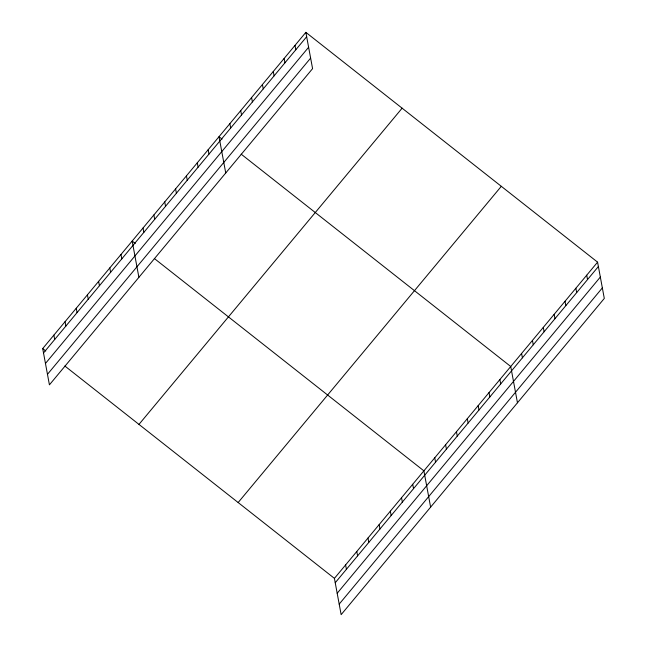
<?xml version="1.0" encoding="UTF-8"?>
<svg xmlns="http://www.w3.org/2000/svg" width="647" height="647" viewBox="0 0 647 647"><rect width="100%" height="100%" fill="white"/><g stroke="black" fill="none" stroke-linecap="round" stroke-linejoin="round"><path stroke-width="0.97" d="M305.853 32.35L312.582 68.631L49.423 384.844L42.702 348.563L305.853 32.35L597.577 262.156L604.298 298.437L341.147 614.65L334.418 578.369L64.854 366.016M43.511 352.938L306.662 36.725M45.46 363.468L308.619 47.255M47.474 374.314L310.625 58.101M138.968 424.4L402.119 108.186M238.153 502.533L501.312 186.32M334.418 578.369L597.577 262.156M335.235 582.737L598.386 266.532M337.184 593.267L600.335 277.062M339.198 604.12L602.349 287.907M222.067 139.105L219.01 136.703L225.738 172.984M241.169 154.156L510.734 366.501L517.463 402.79M135.231 243.458L132.174 241.048L138.895 277.337M154.326 258.501L423.898 470.854L430.619 507.135M42.702 348.563L45.751 350.973M586.724 275.201L587.533 279.569M575.862 288.238L576.679 292.614M565.009 301.284L565.826 305.659M554.155 314.329L554.964 318.704M543.302 327.374L544.111 331.749M532.449 340.419L533.257 344.794M521.587 353.464L522.404 357.831M499.88 379.546L500.689 383.922M489.027 392.592L489.836 396.967M478.173 405.637L478.982 410.012M467.312 418.682L468.129 423.049M456.458 431.727L457.267 436.094M445.605 444.764L446.414 449.139M434.752 457.809L435.56 462.184M412.713 484.296L413.522 488.671M401.528 497.729L402.337 502.104M390.343 511.17L391.152 515.546M295 45.395L295.808 49.77M379.158 524.612L379.967 528.987M284.146 58.44L284.955 62.808M367.973 538.053L368.782 542.421M273.285 71.477L274.102 75.853M356.788 551.487L357.597 555.862M262.431 84.522L263.24 88.898M345.603 564.928L346.42 569.303M251.578 97.568L252.387 101.943M240.724 110.613L241.533 114.988M229.871 123.658L230.68 128.033M208.156 149.74L208.965 154.115M197.303 162.785L198.111 167.161M186.449 175.83L187.258 180.206M175.588 188.875L176.405 193.251M164.734 201.921L165.551 206.296M153.881 214.966L154.69 219.333M143.027 228.003L143.836 232.378M120.989 254.489L121.798 258.865M109.804 267.931L110.613 272.298M98.619 281.364L99.428 285.739M87.434 294.806L88.243 299.181M76.249 308.247L77.058 312.622M65.064 321.68L65.881 326.056M53.879 335.122L54.696 339.497"/></g></svg>
